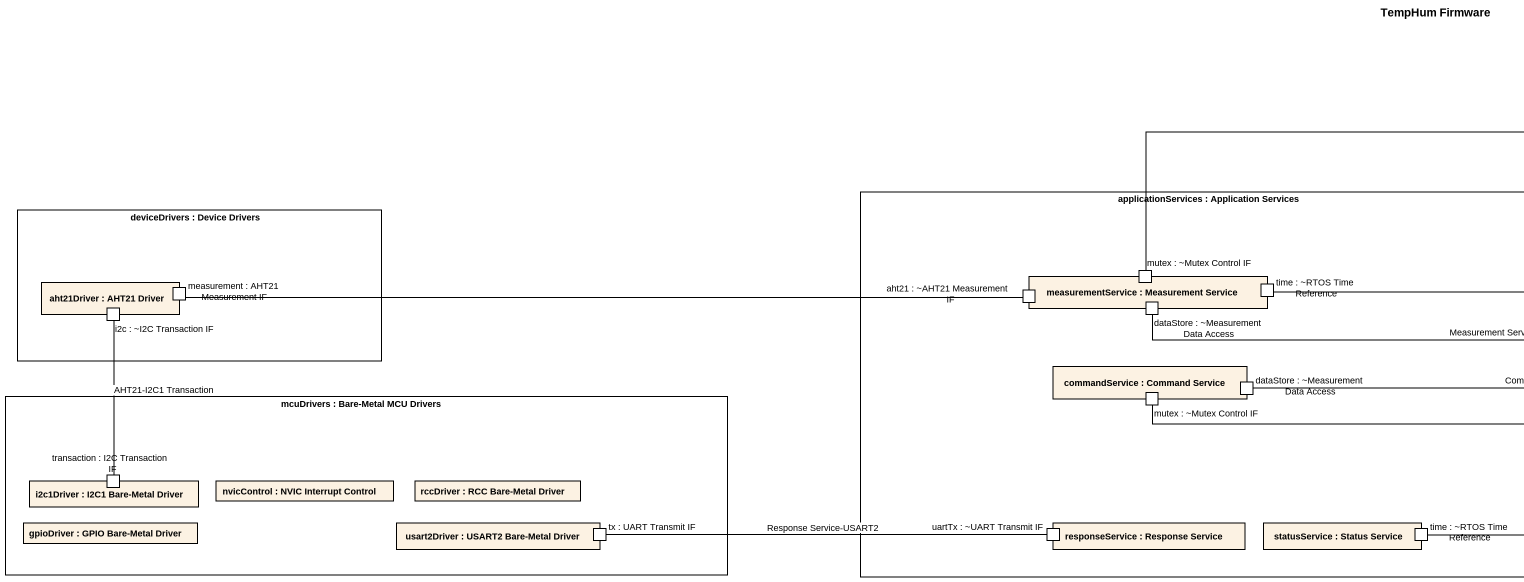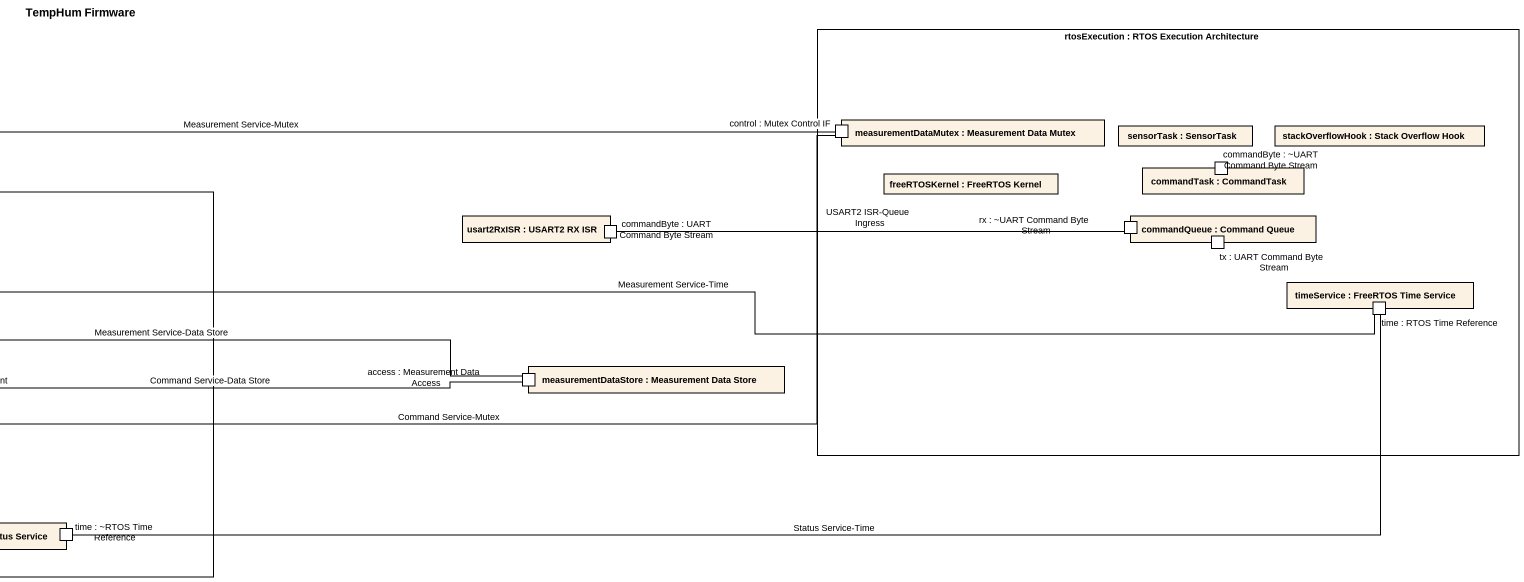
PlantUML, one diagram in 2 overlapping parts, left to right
@startuml
title TempHum Firmware
rectangle "rtosExecution : RTOS Execution Architecture" as rtosExecution {
  rectangle "measurementDataMutex : Measurement Data Mutex" as measurementDataMutex {
    port "control : Mutex Control IF" as control_Mutex_Control_IF
  }
  rectangle "sensorTask : SensorTask" as sensorTask
  rectangle "stackOverflowHook : Stack Overflow Hook" as stackOverflowHook
  rectangle "freeRTOSKernel : FreeRTOS Kernel" as freeRTOSKernel
  rectangle "commandTask : CommandTask" as commandTask {
    port "commandByte : ~UART Command Byte Stream" as commandByte_UART_Command
  }
  rectangle "commandQueue : Command Queue" as commandQueue {
    port "rx : ~UART Command Byte Stream" as rx_UART_Command_Byte_Stream
    port "tx : UART Command Byte Stream" as tx_UART_Command_Byte_Stream
  }
  rectangle "timeService : FreeRTOS Time Service" as timeService {
    port "time : RTOS Time Reference" as time_RTOS_Time_Reference_2
  }
}
rectangle "applicationServices : Application Services" as applicationServices {
  rectangle "measurementService : Measurement Service" as measurementService {
    port "mutex : ~Mutex Control IF" as mutex_Mutex_Control_IF
    port "aht21 : ~AHT21 Measurement IF" as aht21_AHT21_Measurement_IF
    port "dataStore : ~Measurement Data Access" as dataStore_Measurement_Data
    port "time : ~RTOS Time Reference" as time_RTOS_Time_Reference
  }
  rectangle "commandService : Command Service" as commandService {
    port "mutex : ~Mutex Control IF" as mutex_Mutex_Control_IF_2
    port "dataStore : ~Measurement Data Access" as dataStore_Measurement_Data_2
  }
  rectangle "responseService : Response Service" as responseService {
    port "uartTx : ~UART Transmit IF" as uartTx_UART_Transmit_IF
  }
  rectangle "statusService : Status Service" as statusService {
    port "time : ~RTOS Time Reference" as time_RTOS_Time_Reference_3
  }
}
rectangle "deviceDrivers : Device Drivers" as deviceDrivers {
  rectangle "aht21Driver : AHT21 Driver" as aht21Driver {
    port "i2c : ~I2C Transaction IF" as i2c_I2C_Transaction_IF
    port "measurement : AHT21 Measurement IF" as measurement_AHT21
  }
}
rectangle "usart2RxISR : USART2 RX ISR" as usart2RxISR {
  port "commandByte : UART Command Byte Stream" as commandByte_UART_Command_2
}
rectangle "measurementDataStore : Measurement Data Store" as measurementDataStore {
  port "access : Measurement Data Access" as access_Measurement_Data
}
rectangle "mcuDrivers : Bare-Metal MCU Drivers" as mcuDrivers {
  rectangle "i2c1Driver : I2C1 Bare-Metal Driver" as i2c1Driver {
    port "transaction : I2C Transaction IF" as transaction_I2C_Transaction
  }
  rectangle "nvicControl : NVIC Interrupt Control" as nvicControl
  rectangle "rccDriver : RCC Bare-Metal Driver" as rccDriver
  rectangle "gpioDriver : GPIO Bare-Metal Driver" as gpioDriver
  rectangle "usart2Driver : USART2 Bare-Metal Driver" as usart2Driver {
    port "tx : UART Transmit IF" as tx_UART_Transmit_IF
  }
}
commandByte_UART_Command_2 -right- rx_UART_Command_Byte_Stream : USART2 ISR-Queue Ingress
mutex_Mutex_Control_IF -right- control_Mutex_Control_IF : Measurement Service-Mutex
i2c_I2C_Transaction_IF -- transaction_I2C_Transaction : AHT21-I2C1 Transaction
aht21_AHT21_Measurement_IF -left- measurement_AHT21
dataStore_Measurement_Data -right- access_Measurement_Data : Measurement Service-Data Store
time_RTOS_Time_Reference -right- time_RTOS_Time_Reference_2 : Measurement Service-Time
mutex_Mutex_Control_IF_2 -right- control_Mutex_Control_IF : Command Service-Mutex
dataStore_Measurement_Data_2 -right- access_Measurement_Data : Command Service-Data Store
uartTx_UART_Transmit_IF -left- tx_UART_Transmit_IF : Response Service-USART2
time_RTOS_Time_Reference_3 -right- time_RTOS_Time_Reference_2 : Status Service-Time
@enduml
